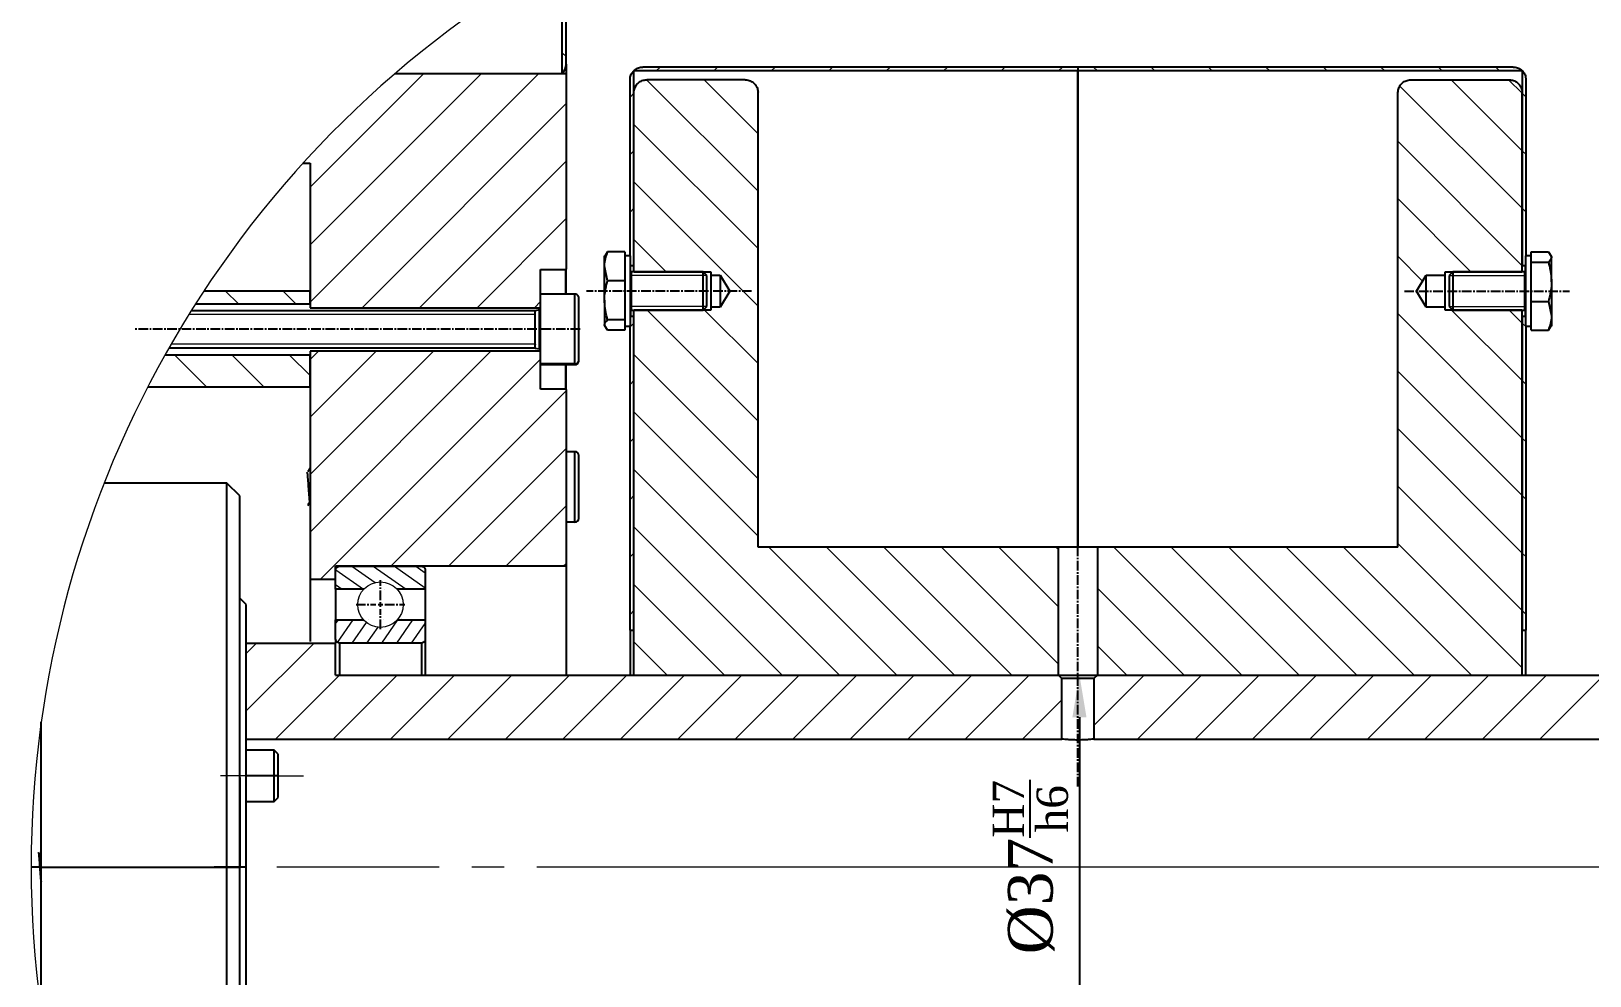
# Model space of a CAD drawing. Header units: millimetres. Extents: x -15 to 1174, y 15 to 856.
# Drawn here: x 767.4 to 889.2, y 692.9 to 766.7 of the extents above; entities that cross this region are included whole.
import ezdxf

# ---------------------------------------------------------------- set-up
doc = ezdxf.new("R2010")
doc.units = ezdxf.units.MM
doc.header["$PDSIZE"] = -1
doc.linetypes.add('CENTER2', pattern=[1.125, 0.75, -0.125, 0.125, -0.125])
doc.linetypes.add('CENTERX2', pattern=[20.32, 12.7, -2.54, 2.54, -2.54])
doc.layers.get('0').update_dxf_attribs({"lineweight": 25})
doc.layers.add('netmanh', color=7, linetype='Continuous', lineweight=15)
doc.layers.add('netthuong', color=7, linetype='Continuous', lineweight=25)
doc.styles.add('SLDTEXTSTYLE0', font='TXT', dxfattribs={"width": 0.75})
doc.dimstyles.new('SLDDIMSTYLE1', dxfattribs={"dimtxt": 3.5, "dimasz": 3.302, "dimexe": 0, "dimexo": 0.0625, "dimgap": 0.875, "dimtad": 1, "dimlfac": 2.5, "dimrnd": 1e-09, "dimzin": 4, "dimdsep": 46, "dimtxsty": 'SLDTEXTSTYLE0', "dimsah": 1, "dimcen": 0.09, "dimadec": 0, "dimazin": 1, "dimtfac": 1, "dimtofl": 0, "dimtmove": 0, "dimatfit": 3, "dimfxl": 1, "dimfrac": 2, "dimtolj": 1, "dimtzin": 12, "dimarcsym": 0})

# ---------------------------------------------------------------- blocks, each defined once
blk = doc.blocks.new('SW_HATCH_4')
at = {"color": 0, "linetype": 'Continuous', "lineweight": 18}
for p, q in [((-83.48, 1.61), (-83.18, 1.31)), ((-85.31, 0), (-103.18, -17.87)), ((-89.8, 0), (-103.18, -13.38)), ((-94.29, 0), (-103.18, -8.89)), ((-75.83, 0.5), (-76.13, 0.2)), ((-71.34, 0.5), (-71.64, 0.2)), ((-66.85, 0.5), (-67.15, 0.2)), ((-62.36, 0.5), (-62.66, 0.2)), ((-57.87, 0.5), (-58.17, 0.2)), ((-53.38, 0.5), (-53.68, 0.2)), ((-48.89, 0.5), (-49.19, 0.2)), ((-44.4, 0.5), (-44.7, 0.2)), ((-41.97, 0.5), (-41.67, 0.2)), ((-37.48, 0.5), (-37.18, 0.2)), ((-32.99, 0.5), (-32.69, 0.2)), ((-28.5, 0.5), (-28.2, 0.2)), ((-24.01, 0.5), (-23.71, 0.2)), ((-19.52, 0.5), (-19.22, 0.2)), ((-15.03, 0.5), (-14.73, 0.2)), ((-10.54, 0.5), (-10.24, 0.2)), ((-76.89, -0.5), (-68.18, -9.2)), ((-72.4, -0.5), (-68.18, -4.71)), ((-18.03, -0.99), (-8.48, -10.53)), ((-14.03, -0.5), (-8.48, -6.04)), ((-9.54, -0.5), (-8.48, -1.55)), ((-83.18, -2.36), (-99.12, -18.3)), ((-77.88, -1.55), (-78.18, -1.85)), ((-8.48, -1.55), (-8.18, -1.85)), ((-77.88, -3.99), (-68.18, -13.69)), ((-77.88, -6.04), (-78.18, -6.34)), ((-18.18, -5.32), (-8.48, -15.02)), ((-8.48, -6.04), (-8.18, -6.34)), ((-83.18, -6.85), (-94.63, -18.3)), ((-77.88, -8.48), (-68.18, -18.18)), ((-77.88, -10.53), (-78.18, -10.83)), ((-18.18, -9.81), (-12.5, -15.5)), ((-8.48, -10.53), (-8.18, -10.83)), ((-83.18, -11.34), (-90.14, -18.3)), ((-77.88, -12.97), (-75.36, -15.5)), ((-18.18, -14.3), (-16.27, -16.22)), ((-109.78, -17), (-108.78, -18)), ((-105.29, -17), (-104.29, -18)), ((-85.18, -17.83), (-85.65, -18.3)), ((-76.85, -18.5), (-68.18, -27.16)), ((-72.36, -18.5), (-68.18, -22.67)), ((-18.18, -18.79), (-8.48, -28.49)), ((-13.99, -18.5), (-8.48, -24)), ((-9.5, -18.5), (-8.48, -19.51)), ((-77.88, -19.51), (-78.18, -19.81)), ((-8.48, -19.51), (-8.18, -19.81)), ((-89.05, -21.7), (-103.18, -35.83)), ((-93.54, -21.7), (-103.18, -31.34)), ((-98.03, -21.7), (-103.18, -26.85)), ((-102.52, -21.7), (-103.18, -22.36)), ((-113.76, -22), (-111.26, -24.5)), ((-109.27, -22), (-106.77, -24.5)), ((-104.78, -22), (-103.18, -23.6)), ((-85.18, -22.32), (-102.36, -39.5)), ((-77.88, -21.96), (-68.18, -31.66)), ((-77.88, -24), (-78.18, -24.3)), ((-18.18, -23.28), (-8.48, -32.98)), ((-8.48, -24), (-8.18, -24.3)), ((-115.83, -24.42), (-115.75, -24.5)), ((-83.18, -24.81), (-96.87, -38.5)), ((-77.88, -26.45), (-68.18, -36.15)), ((-18.18, -27.77), (-8.48, -37.47)), ((-77.88, -28.49), (-78.18, -28.79)), ((-8.48, -28.49), (-8.18, -28.79)), ((-83.18, -29.3), (-92.38, -38.5)), ((-77.88, -30.94), (-61.82, -47)), ((-18.18, -32.26), (-8.48, -41.96)), ((-83.18, -33.79), (-87.89, -38.5)), ((-77.88, -32.98), (-78.18, -33.28)), ((-8.48, -32.98), (-8.18, -33.28)), ((-77.88, -35.43), (-66.31, -47)), ((-77.88, -37.47), (-78.18, -37.77)), ((-67.33, -37), (-57.33, -47)), ((-62.84, -37), (-52.84, -47)), ((-58.35, -37), (-48.35, -47)), ((-53.86, -37), (-44.71, -46.15)), ((-49.37, -37), (-44.71, -41.66)), ((-44.88, -37), (-44.71, -37.17)), ((-40.39, -37), (-30.39, -47)), ((-35.9, -37), (-25.9, -47)), ((-31.41, -37), (-21.41, -47)), ((-26.92, -37), (-16.92, -47)), ((-22.43, -37), (-12.43, -47)), ((-18.18, -36.75), (-8.48, -46.45)), ((-8.48, -37.47), (-8.18, -37.77)), ((-83.18, -38.28), (-83.4, -38.5)), ((-77.88, -39.92), (-70.8, -47)), ((-41.66, -40.22), (-34.88, -47)), ((-77.88, -41.96), (-78.18, -42.26)), ((-8.48, -41.96), (-8.18, -42.26)), ((-102.87, -44.5), (-108.18, -49.81)), ((-107.36, -44.5), (-108.18, -45.32)), ((-77.88, -44.41), (-75.29, -47)), ((-41.66, -44.71), (-39.37, -47)), ((-100.88, -47), (-105.88, -52)), ((-96.39, -47), (-101.39, -52)), ((-91.9, -47), (-96.9, -52)), ((-87.41, -47), (-92.41, -52)), ((-82.92, -47), (-87.92, -52)), ((-78.43, -47), (-83.43, -52)), ((-73.94, -47), (-78.94, -52)), ((-69.45, -47), (-74.45, -52)), ((-64.96, -47), (-69.96, -52)), ((-60.47, -47), (-65.47, -52)), ((-55.98, -47), (-60.98, -52)), ((-51.49, -47), (-56.49, -52)), ((-47, -47), (-52, -52)), ((-38.02, -47), (-41.93, -50.91)), ((-33.53, -47), (-38.53, -52)), ((-29.04, -47), (-34.04, -52)), ((-24.55, -47), (-29.55, -52)), ((-20.06, -47), (-25.06, -52)), ((-15.57, -47), (-20.57, -52)), ((-11.08, -47), (-16.08, -52)), ((-6.59, -47), (-11.59, -52)), ((-2.1, -47), (-7.1, -52)), ((-44.43, -48.92), (-47.51, -52))]:
    blk.add_line(p, q, dxfattribs=at)
blk = doc.blocks.new('*U85')
at = {"color": 0, "linetype": 'CENTER2', "transparency": 16777216}
blk.add_line((17.38, 0), (-17.38, 0), dxfattribs=at)
blk = doc.blocks.new('*U86')
at = {"color": 0, "linetype": 'CENTER2', "transparency": 16777216}
blk.add_line((6.45, 0), (-6.45, 0), dxfattribs=at)
blk = doc.blocks.new('*U87')
at = {"color": 0, "linetype": 'CENTER2', "transparency": 16777216}
blk.add_line((-6.45, 0), (6.45, 0), dxfattribs=at)
blk = doc.blocks.new('*U91')
at = {"color": 0, "linetype": 'CENTER2', "transparency": 16777216}
for p, q in [((0, 0.35), (0, 1.91)), ((-1.91, 0), (-0.35, 0)), ((0.35, 0), (1.91, 0)), ((0, -1.91), (0, -0.35))]:
    blk.add_line(p, q, dxfattribs=at)
at = {"color": 0, "linetype": 'Continuous', "transparency": 16777216}
for p, q in [((-0.18, 0), (0.18, 0)), ((0, -0.18), (0, 0.18))]:
    blk.add_line(p, q, dxfattribs=at)
blk = doc.blocks.new('*U95')
at = {"color": 0, "linetype": 'CENTER2', "transparency": 16777216}
blk.add_line((0, -13.71), (0, 8.5), dxfattribs=at)
blk = doc.blocks.new('*D126')
at = {"color": 0, "lineweight": -2, "transparency": 16777216}
for p, q in [((849.3, 716.4), (849.35, 716.4)), ((849.35, 713.1), (849.35, 689.7)), ((849.3, 686.4), (849.35, 686.4))]:
    blk.add_line(p, q, dxfattribs=at)
at = {"color": 0, "transparency": 16777216}
for points in [[(848.8, 713.1), (849.9, 713.1), (849.35, 716.4)], [(848.8, 689.7), (849.9, 689.7), (849.35, 686.4)]]:
    blk.add_solid(points, dxfattribs=at)
at = {"layer": 'Defpoints', "color": 0, "transparency": 16777216}
for p in [(849.24, 716.4), (849.24, 686.4), (849.35, 686.4)]:
    blk.add_point(p, dxfattribs=at)
at = {"color": 0, "transparency": 16777216, "insert": (845.51, 701.4), "char_height": 3.5, "attachment_point": 5, "rotation": 90, "style": 'SLDTEXTSTYLE0'}
blk.add_mtext('\\A1;{\\fTimes New Roman|b0|i0|c0|p18;\\W1;%%C37\\H0.7x;\\SH7/h6;}', dxfattribs=at)

msp = doc.modelspace()

# ---------------------------------------------------------------- hatches: boundary and pattern name
at = {"layer": 'netmanh'}
h = msp.add_hatch(dxfattribs=at)
h.set_pattern_fill('ANSI31', color=256, scale=0.3, angle=100)
h.set_pattern_definition([(145, (-42.28075, 8.2669), (-0.54633156, -0.7802423), [])])
edge = h.paths.add_edge_path()
edge.add_spline(control_points=[(791.5379, 724.9014), (791.5223, 724.9006), (791.4732, 724.8983), (791.3931, 724.8704), (791.3121, 724.8076), (791.2568, 724.7212), (791.2389, 724.648), (791.2381, 724.6079), (791.2379, 724.6014)], knot_values=[0, 0, 0, 0, 0.09959754, 0.31425754, 0.52892829, 0.74358582, 0.95825251, 1, 1, 1, 1], degree=3, periodic=0)
edge.add_line((791.2379, 724.6014), (791.2379, 723.9014))
edge.add_line((791.2379, 723.9014), (791.2379, 723.1014))
edge.add_line((791.2379, 723.1014), (793.43, 723.1014))
edge.add_arc((794.7379, 721.9014), 1.775, 42.535932, 137.464068, ccw=False)
edge.add_line((796.0458, 723.1014), (798.2379, 723.1014))
edge.add_line((798.2379, 723.1014), (798.2379, 724.6014))
edge.add_spline(control_points=[(798.2379, 724.6014), (798.2357, 724.6286), (798.2309, 724.6894), (798.1882, 724.7765), (798.1167, 724.8491), (798.0289, 724.8937), (797.9666, 724.899), (797.9379, 724.9014)], knot_values=[0, 0, 0, 0, 0.17333516, 0.38800574, 0.60268967, 0.81733999, 1, 1, 1, 1], degree=3, periodic=0)
edge.add_line((797.9379, 724.9014), (791.5379, 724.9014))
edge = h.paths.add_edge_path()
edge.add_spline(control_points=[(899.5379, 724.9014), (899.5223, 724.9006), (899.4732, 724.8983), (899.3931, 724.8704), (899.3121, 724.8076), (899.2568, 724.7212), (899.2389, 724.648), (899.2381, 724.6079), (899.2379, 724.6014)], knot_values=[0, 0, 0, 0, 0.09960523, 0.31425723, 0.5289275, 0.74358455, 0.9582526, 1, 1, 1, 1], degree=3, periodic=0)
edge.add_line((899.2379, 724.6014), (899.2379, 723.1014))
edge.add_line((899.2379, 723.1014), (901.43, 723.1014))
edge.add_arc((902.7379, 721.9014), 1.775, 42.536013, 137.463987, ccw=False)
edge.add_line((904.0458, 723.1014), (906.2379, 723.1014))
edge.add_line((906.2379, 723.1014), (906.2379, 724.6014))
edge.add_spline(control_points=[(906.2379, 724.6014), (906.2357, 724.6286), (906.2309, 724.6894), (906.1883, 724.7765), (906.1167, 724.8491), (906.0289, 724.8937), (905.9666, 724.899), (905.9379, 724.9014)], knot_values=[0, 0, 0, 0, 0.17333491, 0.38800179, 0.60269098, 0.81734811, 1, 1, 1, 1], degree=3, periodic=0)
edge.add_line((905.9379, 724.9014), (899.5379, 724.9014))
edge = h.paths.add_edge_path()
edge.add_line((901.43, 679.7014), (899.2379, 679.7014))
edge.add_line((899.2379, 679.7014), (899.2379, 678.2014))
edge.add_spline(control_points=[(899.2379, 678.2014), (899.2401, 678.1742), (899.245, 678.1133), (899.2876, 678.0263), (899.3592, 677.9536), (899.4469, 677.909), (899.5093, 677.9038), (899.5379, 677.9014)], knot_values=[0, 0, 0, 0, 0.17336359, 0.3880223, 0.60268967, 0.81734886, 1, 1, 1, 1], degree=3, periodic=0)
edge.add_line((899.5379, 677.9014), (905.9379, 677.9014))
edge.add_spline(control_points=[(905.9379, 677.9014), (905.9535, 677.9021), (906.0027, 677.9044), (906.0827, 677.9323), (906.1637, 677.9951), (906.2191, 678.0815), (906.237, 678.1547), (906.2378, 678.1948), (906.2379, 678.2014)], knot_values=[0, 0, 0, 0, 0.0995977, 0.31425805, 0.52892914, 0.74358272, 0.9582207, 1, 1, 1, 1], degree=3, periodic=0)
edge.add_line((906.2379, 678.2014), (906.2379, 679.7014))
edge.add_line((906.2379, 679.7014), (904.0458, 679.7014))
edge.add_arc((902.7379, 680.9014), 1.775, 222.53619, 317.46381, ccw=False)
edge = h.paths.add_edge_path()
edge.add_line((793.43, 679.7014), (791.2379, 679.7014))
edge.add_line((791.2379, 679.7014), (791.2379, 678.2014))
edge.add_spline(control_points=[(791.2379, 678.2014), (791.2401, 678.1742), (791.245, 678.1133), (791.2876, 678.0263), (791.3592, 677.9536), (791.4469, 677.909), (791.5093, 677.9038), (791.5379, 677.9014)], knot_values=[0, 0, 0, 0, 0.17336345, 0.38803011, 0.6026875, 0.81734786, 1, 1, 1, 1], degree=3, periodic=0)
edge.add_line((791.5379, 677.9014), (797.9379, 677.9014))
edge.add_spline(control_points=[(797.9379, 677.9014), (797.9535, 677.9021), (798.0027, 677.9044), (798.0827, 677.9323), (798.1637, 677.9951), (798.2191, 678.0815), (798.237, 678.1547), (798.2378, 678.1948), (798.2379, 678.2014)], knot_values=[0, 0, 0, 0, 0.09959746, 0.31425728, 0.52892784, 0.74358519, 0.95822081, 1, 1, 1, 1], degree=3, periodic=0)
edge.add_line((798.2379, 678.2014), (798.2379, 679.7014))
edge.add_line((798.2379, 679.7014), (796.0458, 679.7014))
edge.add_arc((794.7379, 680.9014), 1.775, 222.536109, 317.463891, ccw=False)
h = msp.add_hatch(dxfattribs=at)
h.set_pattern_fill('ANSI31', color=256, scale=0.3, angle=10)
h.set_pattern_definition([(55, (-42.28075, 8.2669), (-0.7802423, 0.54633156), [])])
edge = h.paths.add_edge_path()
edge.add_spline(control_points=[(797.9379, 718.9014), (797.9535, 718.9021), (798.0027, 718.9044), (798.0827, 718.9324), (798.1637, 718.9952), (798.2191, 719.0815), (798.237, 719.1547), (798.2378, 719.1948), (798.2379, 719.2014)], knot_values=[0, 0, 0, 0, 0.09959737, 0.31425701, 0.52892739, 0.74358456, 0.9581891, 1, 1, 1, 1], degree=3, periodic=0)
edge.add_line((798.2379, 719.2014), (798.2379, 720.7014))
edge.add_line((798.2379, 720.7014), (796.0458, 720.7014))
edge.add_arc((794.7379, 721.9014), 1.775, 222.535932, 317.464068, ccw=False)
edge.add_line((793.43, 720.7014), (791.2379, 720.7014))
edge.add_line((791.2379, 720.7014), (791.2379, 719.2014))
edge.add_spline(control_points=[(791.2379, 719.2014), (791.2401, 719.1742), (791.245, 719.1133), (791.2876, 719.0263), (791.3592, 718.9537), (791.4469, 718.909), (791.5093, 718.9038), (791.5379, 718.9014)], knot_values=[0, 0, 0, 0, 0.17339175, 0.38805448, 0.60268533, 0.81735573, 1, 1, 1, 1], degree=3, periodic=0)
edge.add_line((791.5379, 718.9014), (797.9379, 718.9014))

# ---------------------------------------------------------------- linework, layer by layer
at = {"color": 7, "linetype": 'Continuous', "lineweight": 25}
for p, q in [((808.9379, 763.4014), (808.9379, 772.5739)), ((809.2379, 764.1155), (809.2379, 772.7429)), ((809.2379, 764.1155), (809.2379, 763.4014)), ((849.2379, 763.6014), (814.5379, 763.6014)), ((814.5379, 748.4014), (814.5379, 763.6014)), ((849.2379, 763.9014), (815.2379, 763.9014)), ((849.2379, 763.9014), (849.2379, 763.6014)), ((883.2379, 763.9014), (849.2379, 763.9014)), ((883.9379, 763.6014), (849.2379, 763.6014)), ((849.2379, 726.4544), (849.2379, 763.6014)), ((849.2379, 763.6014), (849.2379, 726.4628)), ((883.9379, 763.6014), (883.9379, 748.4014)), ((795.8936, 763.4014), (809.2379, 763.4014)), ((809.2379, 763.4014), (809.2379, 748.1019)), ((814.2379, 749.1514), (814.2379, 762.9014)), ((823.2379, 762.9014), (815.5379, 762.9014)), ((875.2379, 762.9014), (882.9379, 762.9014)), ((884.2379, 762.9014), (884.2379, 749.1514)), ((814.5379, 747.9264), (814.5379, 761.9014)), ((824.2379, 726.4014), (824.2379, 761.9014)), ((874.2379, 726.4014), (874.2379, 761.9014)), ((883.9379, 747.9264), (883.9379, 761.9014)), ((788.7019, 756.4014), (789.2379, 756.4014)), ((789.2379, 756.4014), (789.2379, 745.1014)), ((812.4835, 749.4641), (812.2379, 749.0615)), ((812.2379, 748.3353), (812.2379, 749.1513)), ((813.8379, 749.4641), (812.4835, 749.4641)), ((813.8379, 749.4641), (813.8379, 748.3353)), ((814.2379, 749.1514), (813.8379, 749.1514)), ((814.2379, 749.1514), (814.2379, 743.6514)), ((884.6379, 749.1514), (884.2379, 749.1514)), ((884.2379, 743.6514), (884.2379, 749.1514)), ((884.6379, 749.0612), (884.6379, 749.4644)), ((884.6379, 749.4644), (885.9923, 749.4644)), ((884.6379, 748.6579), (884.6379, 749.0612)), ((885.9923, 749.4644), (886.2379, 749.0612)), ((886.2379, 747.1264), (886.2379, 749.0612)), ((807.2379, 748.0769), (809.2129, 748.0769)), ((807.2379, 746.1514), (807.2379, 748.0769)), ((809.2129, 748.0769), (809.2379, 748.1019)), ((809.2129, 746.1514), (809.2129, 748.0769)), ((809.2379, 746.1514), (809.2379, 748.1019)), ((812.4835, 747.2065), (812.2379, 748.3353)), ((812.2379, 745.6751), (812.2379, 748.3353)), ((813.8379, 748.3353), (813.8379, 747.2065)), ((814.2379, 748.4264), (814.2629, 748.4014)), ((814.2629, 748.4014), (814.5379, 748.4014)), ((819.9574, 747.9014), (814.3379, 747.9014)), ((814.3379, 747.9014), (814.3379, 744.9014)), ((814.5379, 747.9264), (814.5629, 747.9014)), ((814.5379, 747.9264), (814.5379, 747.9014)), ((814.5629, 747.9014), (820.5379, 747.9014)), ((820.2379, 747.6209), (819.9574, 747.9014)), ((819.9574, 746.0053), (819.9574, 747.9014)), ((820.5379, 747.9014), (820.5379, 747.6514)), ((877.9379, 747.9014), (883.9129, 747.9014)), ((877.9379, 747.6514), (877.9379, 747.9014)), ((878.5184, 747.9014), (878.2379, 747.6209)), ((884.1379, 747.9014), (878.5184, 747.9014)), ((878.5184, 747.9014), (878.5184, 746.7968)), ((883.9129, 747.9014), (883.9379, 747.9264)), ((883.9379, 748.4014), (884.2129, 748.4014)), ((883.9379, 747.9014), (883.9379, 747.9264)), ((884.1379, 744.9014), (884.1379, 747.9014)), ((884.2129, 748.4014), (884.2379, 748.4264)), ((884.2129, 747.9352), (884.2129, 748.4014)), ((884.6379, 747.1264), (884.6379, 748.6579)), ((884.6379, 748.6579), (885.9923, 748.6579)), ((813.8379, 747.2065), (812.4835, 747.2065)), ((813.8379, 747.2065), (813.8379, 745.6751)), ((820.2379, 746.0793), (820.2379, 747.6209)), ((820.5379, 747.6514), (821.2868, 747.6514)), ((820.5379, 747.6514), (820.5379, 745.1514)), ((821.2868, 747.6514), (822.0379, 746.4014)), ((821.2868, 747.6514), (821.2868, 745.1514)), ((875.6868, 746.4014), (876.4379, 747.6514)), ((876.4379, 747.6514), (877.9379, 747.6514)), ((876.4379, 745.1514), (876.4379, 747.6514)), ((877.9379, 745.1514), (877.9379, 747.6514)), ((878.2379, 747.6209), (878.2379, 746.7229)), ((878.2379, 746.7229), (878.2379, 745.1819)), ((878.5184, 746.7968), (878.5184, 744.9014)), ((884.6379, 745.5949), (884.6379, 747.1264)), ((886.2379, 747.1264), (886.2379, 744.4666)), ((780.2915, 745.4014), (789.2129, 745.4014)), ((789.2379, 746.4014), (780.9399, 746.4014)), ((789.2129, 745.4014), (789.2379, 745.4264)), ((789.2379, 745.4264), (789.2379, 746.4014)), ((809.9379, 746.1514), (807.2379, 746.1514)), ((807.2379, 740.6514), (807.2379, 746.1514)), ((809.9379, 740.6514), (809.9379, 746.1514)), ((810.2379, 740.9514), (810.2379, 745.8514)), ((812.2379, 745.6751), (812.2379, 743.7412)), ((813.8379, 745.6751), (813.8379, 744.1438)), ((819.9574, 744.9014), (819.9574, 746.0053)), ((820.2379, 745.1819), (820.2379, 746.0793)), ((822.0379, 746.4014), (821.2868, 745.1514)), ((876.4379, 745.1514), (875.6868, 746.4014)), ((884.6379, 744.4666), (884.6379, 745.5949)), ((884.6379, 745.5949), (885.9923, 745.5949)), ((885.9923, 745.5949), (886.2379, 744.4666)), ((789.2379, 745.1014), (807.2379, 745.1014)), ((807.1553, 744.9221), (806.8309, 744.8649)), ((806.8309, 744.2861), (806.8309, 744.8644)), ((806.8309, 741.9379), (806.8309, 744.2861)), ((807.1553, 741.9146), (807.1553, 744.9221)), ((813.8379, 744.1438), (812.4835, 744.1438)), ((813.8379, 744.1438), (813.8379, 743.7412)), ((814.2629, 744.4014), (814.2379, 744.3764)), ((814.2629, 744.8675), (814.2629, 744.4014)), ((814.5379, 744.4014), (814.2629, 744.4014)), ((814.3379, 744.9014), (819.9574, 744.9014)), ((814.5629, 744.9014), (814.5379, 744.8764)), ((814.5379, 744.9014), (814.5379, 744.8764)), ((814.5379, 716.4014), (814.5379, 744.8764)), ((814.5379, 719.9014), (814.5379, 744.4014)), ((820.5379, 744.9014), (814.5629, 744.9014)), ((819.9574, 744.9014), (820.2379, 745.1819)), ((820.5379, 745.1514), (820.5379, 744.9014)), ((821.2868, 745.1514), (820.5379, 745.1514)), ((877.9379, 745.1514), (876.4379, 745.1514)), ((877.9379, 744.9014), (877.9379, 745.1514)), ((883.9129, 744.9014), (877.9379, 744.9014)), ((878.2379, 745.1819), (878.5184, 744.9014)), ((878.5184, 744.9014), (884.1379, 744.9014)), ((883.9379, 744.8764), (883.9129, 744.9014)), ((883.9379, 744.8764), (883.9379, 744.9014)), ((883.9379, 716.4014), (883.9379, 744.8764)), ((883.9379, 744.4014), (883.9379, 719.9014)), ((884.2129, 744.4014), (883.9379, 744.4014)), ((884.2129, 744.4014), (884.2129, 744.8675)), ((884.2379, 744.3764), (884.2129, 744.4014)), ((884.6379, 743.3383), (884.6379, 744.4666)), ((886.2379, 744.4666), (886.2379, 743.6514)), ((812.4835, 743.3387), (812.2379, 743.7412)), ((813.8379, 743.3387), (812.4835, 743.3387)), ((813.8379, 743.7412), (813.8379, 743.3387)), ((813.8379, 743.6514), (814.2379, 743.6514)), ((814.2379, 719.9014), (814.2379, 743.6514)), ((884.2379, 743.6514), (884.6379, 743.6514)), ((884.2379, 743.6514), (884.2379, 719.9014)), ((884.6379, 743.3383), (885.9923, 743.3383)), ((885.9923, 743.3383), (886.2379, 743.7416)), ((789.2379, 741.7014), (789.2379, 723.9014)), ((807.2379, 741.7014), (789.2379, 741.7014)), ((806.8258, 742.2499), (806.8309, 742.2363)), ((806.8309, 741.9379), (807.1553, 741.8807)), ((807.1553, 741.8807), (807.1553, 741.9146)), ((789.2129, 741.4014), (777.8964, 741.4014)), ((789.2379, 741.3764), (789.2129, 741.4014)), ((789.2379, 738.9014), (789.2379, 741.3764)), ((809.9379, 740.7126), (807.2379, 740.7126)), ((807.2379, 740.6514), (809.9379, 740.6514)), ((807.2379, 738.7259), (807.2379, 740.6514)), ((809.2129, 738.7259), (809.2129, 740.6514)), ((809.2379, 738.7009), (809.2379, 740.6514)), ((789.2379, 738.9014), (776.5512, 738.9014)), ((809.2129, 738.7259), (807.2379, 738.7259)), ((809.2379, 738.7009), (809.2129, 738.7259)), ((809.2379, 738.7009), (809.2379, 724.9014)), ((809.9379, 733.8499), (809.2379, 733.8499)), ((809.9379, 728.3499), (809.9379, 733.8499)), ((810.2379, 728.6499), (810.2379, 733.5499)), ((782.7379, 731.4014), (773.1484, 731.4014)), ((783.7379, 730.4014), (782.7379, 731.4014)), ((782.7379, 701.4014), (782.7379, 731.4014)), ((783.7379, 701.4014), (783.7379, 730.4014)), ((809.9379, 728.3499), (809.2379, 728.3499)), ((847.7129, 726.4014), (824.2379, 726.4014)), ((847.7129, 716.4014), (847.7129, 726.4014)), ((850.7629, 726.4014), (847.7129, 726.4014)), ((850.7629, 726.4014), (850.7629, 716.4014)), ((874.2379, 726.4014), (850.7629, 726.4014)), ((809.2379, 724.9014), (791.2379, 724.9014)), ((791.2379, 723.9014), (791.2379, 724.9014)), ((791.2379, 723.1014), (791.2379, 724.6014)), ((791.5379, 724.9014), (797.9379, 724.9014)), ((798.2379, 724.6014), (798.2379, 723.1014)), ((809.2379, 724.9014), (809.2379, 716.4014)), ((789.2379, 723.9014), (791.2379, 723.9014)), ((784.2379, 721.9014), (783.7379, 722.4014)), ((793.43, 723.1014), (791.2379, 723.1014)), ((791.2379, 723.1014), (791.2379, 720.7014)), ((798.2379, 723.1014), (796.0458, 723.1014)), ((798.2379, 723.1014), (798.2379, 720.7014)), ((784.2379, 701.4014), (784.2379, 721.9014)), ((791.2379, 720.7014), (793.43, 720.7014)), ((791.2379, 719.2014), (791.2379, 720.7014)), ((796.0458, 720.7014), (798.2379, 720.7014)), ((798.2379, 720.7014), (798.2379, 719.2014)), ((814.2379, 719.9014), (814.2379, 716.4014)), ((814.2379, 719.9014), (814.5379, 719.9014)), ((883.9379, 719.9014), (884.2379, 719.9014)), ((884.2379, 716.4014), (884.2379, 719.9014)), ((784.2379, 718.9014), (791.2379, 718.9014)), ((791.2379, 719.2014), (791.2379, 718.9934)), ((791.2379, 719.2014), (791.2379, 718.9014)), ((791.2379, 716.4014), (791.2379, 718.9014)), ((797.9379, 718.9014), (791.5379, 718.9014)), ((791.5379, 718.9014), (791.5379, 716.4014)), ((797.9379, 718.9014), (797.9379, 716.4014)), ((798.2379, 719.2014), (798.2379, 716.4014)), ((791.2379, 716.4014), (847.7129, 716.4014)), ((814.5379, 716.4014), (847.7129, 716.4014)), ((847.7129, 716.4014), (850.7629, 716.4014)), ((847.9879, 716.1264), (847.7129, 716.4014)), ((850.4879, 716.1264), (847.9879, 716.1264)), ((847.9879, 711.4014), (847.9879, 716.1264)), ((850.7629, 716.4014), (850.4879, 716.1264)), ((850.4879, 716.1264), (850.4879, 711.4014)), ((850.7629, 716.4014), (883.9379, 716.4014)), ((850.7629, 716.4014), (909.2379, 716.4014)), ((768.2379, 701.4014), (768.2379, 712.7422)), ((784.2379, 711.4014), (847.9879, 711.4014)), ((850.4879, 711.4014), (909.2379, 711.4014)), ((786.4379, 710.5264), (784.2379, 710.5264)), ((786.7379, 710.2264), (786.4379, 710.5264)), ((786.4379, 708.5264), (786.4379, 710.5264)), ((786.7379, 708.5264), (786.7379, 710.2264)), ((783.7379, 708.4014), (783.7379, 701.4014)), ((786.4379, 708.5264), (784.2379, 708.5264)), ((786.4379, 706.5264), (786.4379, 708.5264)), ((786.7379, 708.5264), (786.4379, 708.5264)), ((786.7379, 706.8264), (786.7379, 708.5264)), ((784.2379, 706.5264), (786.4379, 706.5264)), ((786.4379, 706.5264), (786.7379, 706.8264)), ((768.2379, 701.4014), (767.4479, 701.4014)), ((768.2379, 690.0606), (768.2379, 701.4014)), ((768.2379, 701.4014), (782.7379, 701.4014)), ((783.7379, 701.4014), (781.7379, 701.4014)), ((782.7379, 671.4014), (782.7379, 701.4014)), ((782.7379, 701.4014), (783.7379, 701.4014)), ((783.7379, 672.4014), (783.7379, 701.4014)), ((784.2379, 701.4014), (783.7379, 701.4014)), ((783.7379, 694.4014), (783.7379, 701.4014)), ((784.2379, 680.9014), (784.2379, 701.4014))]:
    msp.add_line(p, q, dxfattribs=at)
at = {"color": 7, "linetype": 'CENTERX2', "lineweight": 18}
for p, q in [((786.4379, 708.5264), (782.2379, 708.5264)), ((786.4379, 708.5264), (788.7379, 708.5264)), ((880.6129, 701.4014), (782.2379, 701.4014)), ((911.2379, 701.4014), (815.3629, 701.4014))]:
    msp.add_line(p, q, dxfattribs=at)
at = {"color": 7, "linetype": 'Continuous', "lineweight": 25, "flags": 128}
for points in [[(789.2379, 723.9014), (789.2379, 723.724), (789.2379, 723.1945), (789.2379, 722.3214), (789.2379, 721.1183), (789.2379, 719.6042), (789.2379, 719.0218)], [(796.4009, 720.8201), (796.3994, 720.8236)]]:
    msp.add_lwpolyline(points, dxfattribs=at)
at = {"color": 7, "linetype": 'Continuous', "lineweight": 18}
msp.add_arc((849.2379, 701.4014), 81.7901, 119.278625, 240.721375, dxfattribs=at)
at = {"color": 7, "linetype": 'Continuous', "lineweight": 25}
for centre, radius, start, end in [((808.2379, 764.1155), 1, 314.426291, 359.999405), ((814.3379, 748.0014), 0.1, 179.999293, 269.99217), ((884.1379, 748.0014), 0.1, 270.007075, 0.002529), ((809.9379, 745.8514), 0.3, 359.99853, 90.003604), ((807.1379, 745.0206), 0.1, 280.010901, 359.998749), ((814.3379, 744.8014), 0.1, 90.00783, 180.000707), ((884.1379, 744.8014), 0.1, 359.997471, 89.992925), ((807.1395, 741.8174), 0.0984, 0.509827, 80.760636), ((807.138, 741.7822), 0.1, 359.988169, 80.019256), ((809.9412, 741.0093), 0.2967, 269.362479, 359.346085), ((809.9379, 740.9514), 0.3, 269.996396, 0.00147), ((809.9379, 733.5498), 0.3, 0.002555, 89.993888), ((809.9379, 728.6499), 0.3, 270.006112, 359.991753)]:
    msp.add_arc(centre, radius, start, end, dxfattribs=at)
for points, knots in [([(814.2379, 762.9014), (814.2393, 762.94), (814.2447, 763.0905), (814.3224, 763.3477), (814.5209, 763.6259), (814.8011, 763.8215), (815.0557, 763.8955), (815.2028, 763.9002), (815.2379, 763.9014)], [0, 0, 0, 0, 0.074007, 0.28866283, 0.50330908, 0.71795327, 0.93260641, 1, 1, 1, 1]), ([(883.2379, 763.9014), (883.3503, 763.8903), (883.5751, 763.8683), (883.8747, 763.6959), (884.1009, 763.4422), (884.2208, 763.161), (884.2331, 762.9752), (884.2379, 762.9014)], [0, 0, 0, 0, 0.21456833, 0.42926953, 0.64395373, 0.85865386, 1, 1, 1, 1]), ([(814.5379, 761.9014), (814.5393, 761.94), (814.5447, 762.0905), (814.6224, 762.3477), (814.8209, 762.6259), (815.1011, 762.8216), (815.3557, 762.8954), (815.5028, 762.9002), (815.5379, 762.9014)], [0, 0, 0, 0, 0.07402508, 0.28866098, 0.50331901, 0.71796285, 0.93260851, 1, 1, 1, 1]), ([(823.2379, 762.9014), (823.3173, 762.8958), (823.5087, 762.8823), (823.7931, 762.7552), (824.043, 762.5248), (824.2074, 762.2273), (824.2279, 762.0082), (824.2379, 761.9014)], [0, 0, 0, 0, 0.151942381, 0.366620989, 0.581292971, 0.795982368, 1, 1, 1, 1]), ([(874.2379, 761.9014), (874.2379, 761.907), (874.2386, 762.0245), (874.2822, 762.2551), (874.4529, 762.5516), (874.7123, 762.7735), (874.9896, 762.8862), (875.1698, 762.8972), (875.2379, 762.9014)], [0, 0, 0, 0, 0.01080429, 0.22548096, 0.44016323, 0.65484197, 0.86952269, 1, 1, 1, 1]), ([(882.9379, 762.9014), (883.0503, 762.8903), (883.275, 762.8682), (883.5747, 762.6959), (883.8009, 762.4422), (883.9208, 762.161), (883.9331, 761.9752), (883.9379, 761.9014)], [0, 0, 0, 0, 0.214569294, 0.429260062, 0.643956258, 0.858636524, 1, 1, 1, 1]), ([(812.2379, 748.3353), (812.2382, 748.362), (812.2418, 748.748), (812.367, 749.1189), (812.4835, 749.4641)], [0, 0, 0, 0, 0.06930645, 1, 1, 1, 1]), ([(886.2379, 749.0612), (886.2376, 749.0516), (886.2326, 748.8924), (886.1087, 748.7715), (885.9923, 748.6579)], [0, 0, 0, 0, 0.06024621, 1, 1, 1, 1]), ([(885.9923, 748.6579), (886.0221, 748.5556), (886.1668, 748.0579), (886.2064, 747.5388), (886.2379, 747.1264)], [0, 0, 0, 0, 0.20551352, 1, 1, 1, 1]), ([(812.2379, 745.6751), (812.2405, 745.7929), (812.252, 746.3116), (812.3826, 746.8164), (812.4835, 747.2065)], [0, 0, 0, 0, 0.22708191, 1, 1, 1, 1]), ([(886.2379, 747.1264), (886.2353, 747.0086), (886.2238, 746.4898), (886.0932, 745.985), (885.9923, 745.5949)], [0, 0, 0, 0, 0.22709445, 1, 1, 1, 1]), ([(812.4835, 744.1438), (812.4538, 744.2461), (812.309, 744.7438), (812.2694, 745.2628), (812.2379, 745.6751)], [0, 0, 0, 0, 0.20552251, 1, 1, 1, 1]), ([(812.2379, 743.7412), (812.2382, 743.7508), (812.2432, 743.9098), (812.3671, 744.0305), (812.4835, 744.1438)], [0, 0, 0, 0, 0.06019527, 1, 1, 1, 1]), ([(886.2379, 744.4666), (886.2377, 744.4398), (886.2341, 744.0541), (886.1088, 743.6834), (885.9923, 743.3383)], [0, 0, 0, 0, 0.06931199, 1, 1, 1, 1]), ([(788.9859, 732.2523), (788.9938, 732.2311), (789.0319, 732.1294), (789.0377, 731.8894), (789.0754, 731.529), (789.1017, 731.1002), (789.1285, 730.6715), (789.1653, 730.3107), (789.1735, 730.0618), (789.2157, 729.9518), (789.2271, 729.9221)], [0, 0, 0, 0, 0.02888805, 0.13836696, 0.30162906, 0.49409361, 0.68658458, 0.84993808, 0.95953772, 1, 1, 1, 1]), ([(789.2345, 732.5569), (789.2067, 732.5091), (789.1512, 732.4134), (789.0955, 732.3178), (789.0678, 732.27)], [0, 0, 0, 0, 0.50016093, 1, 1, 1, 1]), ([(789.0707, 729.6469), (789.0985, 729.6947), (789.1518, 729.7864), (789.2052, 729.8782), (789.2308, 729.9221)], [0, 0, 0, 0, 0.52080773, 1, 1, 1, 1]), ([(791.2379, 724.6014), (791.2381, 724.6079), (791.2389, 724.648), (791.2568, 724.7212), (791.3121, 724.8076), (791.3931, 724.8704), (791.4732, 724.8983), (791.5223, 724.9006), (791.5379, 724.9014)], [0, 0, 0, 0, 0.04174749, 0.25641418, 0.47107171, 0.68574246, 0.90040246, 1, 1, 1, 1]), ([(797.9379, 724.9014), (797.9666, 724.899), (798.0289, 724.8937), (798.1167, 724.8491), (798.1882, 724.7765), (798.2309, 724.6894), (798.2357, 724.6286), (798.2379, 724.6014)], [0, 0, 0, 0, 0.18266001, 0.39731033, 0.61199426, 0.82666484, 1, 1, 1, 1]), ([(791.5379, 718.9014), (791.5093, 718.9038), (791.4469, 718.909), (791.3592, 718.9537), (791.2876, 719.0263), (791.245, 719.1133), (791.2401, 719.1742), (791.2379, 719.2014)], [0, 0, 0, 0, 0.18264427, 0.39731467, 0.61194552, 0.82660825, 1, 1, 1, 1]), ([(798.2379, 719.2014), (798.2378, 719.1948), (798.237, 719.1547), (798.2191, 719.0815), (798.1637, 718.9952), (798.0827, 718.9324), (798.0027, 718.9044), (797.9535, 718.9021), (797.9379, 718.9014)], [0, 0, 0, 0, 0.0418109, 0.25641544, 0.47107261, 0.68574299, 0.90040263, 1, 1, 1, 1]), ([(850.4879, 711.4014), (850.4646, 711.3985), (850.3744, 711.3875), (850.1802, 711.3665), (849.8797, 711.3416), (849.5065, 711.3239), (849.1038, 711.321), (848.7171, 711.3343), (848.3887, 711.3578), (848.155, 711.3813), (848.0322, 711.3959), (847.9906, 711.401), (847.9879, 711.4014)], [0, 0, 0, 0, 0.02806322, 0.10885725, 0.23373654, 0.38897195, 0.55588585, 0.71566663, 0.85197523, 0.94979293, 0.99680183, 1, 1, 1, 1]), ([(768.0061, 702.5654), (768.016, 702.5226), (768.0434, 702.4047), (768.0602, 702.1874), (768.0842, 701.9123), (768.1045, 701.6145), (768.1241, 701.3244), (768.142, 701.062), (768.1616, 700.7936), (768.1812, 700.5582), (768.2021, 700.3742), (768.2164, 700.2903), (768.2241, 700.2596), (768.2263, 700.2523), (768.2271, 700.25)], [0, 0, 0, 0, 0.05647278, 0.15589115, 0.28012489, 0.41260302, 0.54042317, 0.6549323, 0.75148248, 0.88736484, 0.95920756, 0.99019093, 0.99687025, 1, 1, 1, 1])]:
    msp.add_open_spline(points, degree=3, knots=knots, dxfattribs=at)
at = {"layer": 'netmanh'}
for p, q in [((820.2379, 747.6209), (814.3379, 747.6209)), ((878.2379, 747.6209), (884.1379, 747.6209)), ((806.8309, 744.5753), (779.7712, 744.5753)), ((820.2379, 745.1819), (814.3379, 745.1819)), ((878.2379, 745.1819), (884.1379, 745.1819)), ((806.8258, 742.2499), (778.3788, 742.2499))]:
    msp.add_line(p, q, dxfattribs=at)
msp.add_circle((794.7379, 721.9014), 1.775, dxfattribs=at)
at = {"layer": 'netthuong'}
for p, q in [((806.8309, 744.8644), (779.9517, 744.8644)), ((806.8309, 741.9379), (778.1998, 741.9379))]:
    msp.add_line(p, q, dxfattribs=at)

# ---------------------------------------------------------------- block references
at = {"color": 7, "linetype": 'Continuous', "lineweight": 18}
msp.add_blockref('SW_HATCH_4', (892.4225, 763.4014), dxfattribs=at)
at = {"linetype": 'CENTER2'}
for name, p in [('*U86', (817.2879, 746.4014)), ('*U87', (881.1879, 746.4014)), ('*U85', (792.9517, 743.4126)), ('*U95', (849.2379, 721.4014)), ('*U91', (794.7379, 721.9014))]:
    msp.add_blockref(name, p, dxfattribs=at)

# ---------------------------------------------------------------- dimensions: what is measured, and where the dimension line sits
dim = msp.add_linear_dim(base=(849.3486, 686.4014), p1=(849.2379, 716.4014), p2=(849.2379, 686.4014), angle=90, text='{\\fTimes New Roman|b0|i0|c0|p18;\\W1;%%C37\\H0.7x;\\SH7/h6;}', dimstyle='SLDDIMSTYLE1')
dim.commit()
dim.dimension.update_dxf_attribs({"geometry": '*D126', "text_midpoint": (845.5065, 701.4014)})

doc.saveas('drawing.dxf')
